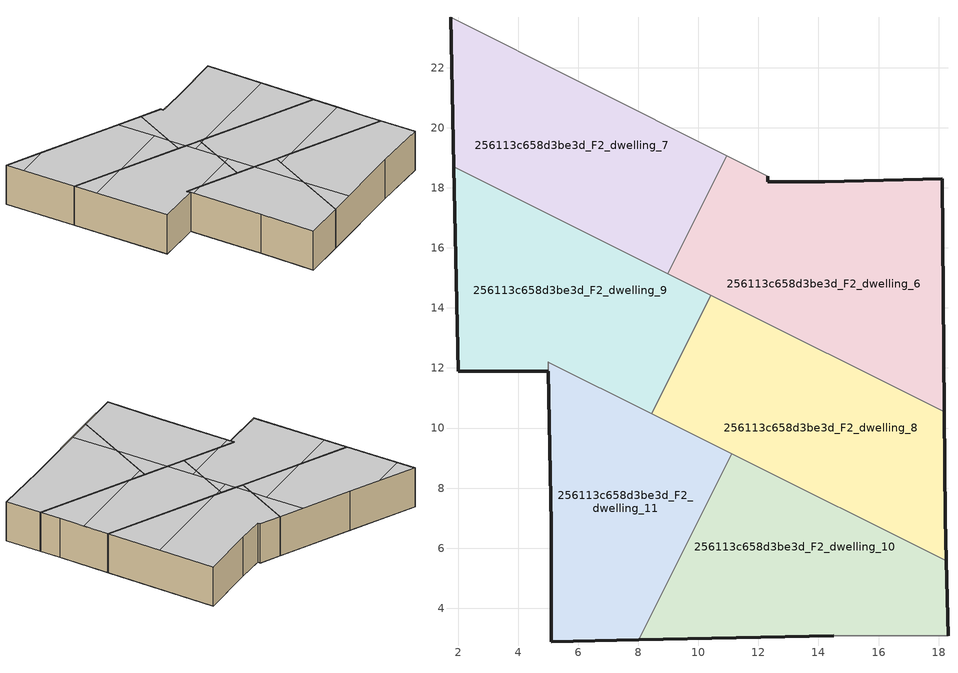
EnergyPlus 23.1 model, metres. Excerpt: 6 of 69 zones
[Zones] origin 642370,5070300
256113c658d3be3d_F2_dwelling_10
 floor to 256113c658d3be3d_F1_dwelling_10 (EU_floor_Construction): 18.31,3.09 18.25,5.58 11.11,9.15 8.01,2.95 14.51,3.09 z6
 wall outside (EU_wall_Construction): 14.51,3.09 8.01,2.95 / 18.25,5.58 18.31,3.09 z6:9
 wall to 256113c658d3be3d_F2_dwelling_11 (EU_wall_Construction): 8.01,2.95 11.11,9.15 z6:9
 wall adiabatic (EU_wall_Construction): 18.31,3.09 14.51,3.09 z6:9
 wall to 256113c658d3be3d_F2_dwelling_8 (EU_wall_Construction): 11.11,9.15 18.25,5.58 z6:9
 ceiling to 256113c658d3be3d_F3_dwelling_0 (EU_floor_Construction): 18.25,5.58 18.31,3.09 14.51,3.09 9.74,2.99 9.67,6.27 10.85,8.62 12.1,8.65 z9
 ceiling to 256113c658d3be3d_F3_dwelling_1 (EU_floor_Construction): 12.1,8.65 10.85,8.62 11.11,9.15 z9
 ceiling to 256113c658d3be3d_F3_dwelling_5 (EU_floor_Construction): 9.67,6.26 9.74,2.99 8.01,2.95 z9
256113c658d3be3d_F2_dwelling_11
 floor to 256113c658d3be3d_F1_dwelling_11 (EU_floor_Construction): 8.01,2.95 11.11,9.15 5,12.2 5.1,6.79 5.1,2.89 z6
 wall outside (EU_wall_Construction): 8.01,2.95 5.1,2.89 5.1,6.79 5,11.9 z6:9
 wall to 256113c658d3be3d_F2_dwelling_9 (EU_wall_Construction): 5,11.9 5,12.2 8.45,10.48 z6:9
 wall to 256113c658d3be3d_F2_dwelling_8 (EU_wall_Construction): 8.45,10.48 11.11,9.15 z6:9
 ceiling to 256113c658d3be3d_F3_dwelling_5 (EU_floor_Construction): 9.59,9.91 9.67,6.26 8.01,2.95 5.1,2.89 5.1,6.79 5.01,11.68 5.99,11.71 z9
 ceiling adiabatic (EU_roof_Construction): 11.11,9.15 9.67,6.26 9.59,9.91 z9
 ceiling to 256113c658d3be3d_F3_dwelling_6 (EU_floor_Construction): 5.99,11.71 5.01,11.68 5,12.2 z9
256113c658d3be3d_F2_dwelling_6
 floor to 256113c658d3be3d_F1_dwelling_6 (EU_floor_Construction): 18.18,10.54 18.12,18.3 14.21,18.2 12.31,18.2 12.31,18.39 10.95,19.07 8.98,15.14 z6
 wall outside (EU_wall_Construction): 12.31,18.39 12.31,18.2 14.21,18.2 18.12,18.3 18.18,10.54 z6:9
 wall to 256113c658d3be3d_F2_dwelling_7 (EU_wall_Construction): 8.98,15.14 10.95,19.07 z6:9
 wall to 256113c658d3be3d_F2_dwelling_8 (EU_wall_Construction): 18.18,10.54 10.42,14.42 z6:9
 wall to 256113c658d3be3d_F2_dwelling_4 (EU_wall_Construction): 10.95,19.07 12.31,18.39 z6:9
 wall to 256113c658d3be3d_F2_dwelling_9 (EU_wall_Construction): 10.42,14.42 8.98,15.14 z6:9
 ceiling to 256113c658d3be3d_F3_dwelling_2 (EU_floor_Construction): 18.12,18.3 18.15,14.38 10.82,14.22 9.48,14.89 9.46,16.09 10.95,19.07 12.31,18.39 12.31,18.2 14.21,18.2 z9
 ceiling to 256113c658d3be3d_F3_dwelling_1 (EU_floor_Construction): 18.15,14.38 18.18,10.54 10.83,14.22 z9
 ceiling to 256113c658d3be3d_F3_dwelling_6 (EU_floor_Construction): 9.46,16.09 9.48,14.89 8.98,15.14 z9
256113c658d3be3d_F2_dwelling_7
 floor to 256113c658d3be3d_F1_dwelling_7 (EU_floor_Construction): 8.98,15.14 10.95,19.07 1.75,23.67 1.86,18.7 z6
 wall outside (EU_wall_Construction): 1.86,18.7 1.75,23.67 z6:9
 wall to 256113c658d3be3d_F2_dwelling_4 (EU_wall_Construction): 6.2,21.45 10.95,19.07 z6:9
 wall to 256113c658d3be3d_F2_dwelling_9 (EU_wall_Construction): 8.98,15.14 1.86,18.7 z6:9
 wall to 256113c658d3be3d_F2_dwelling_5 (EU_wall_Construction): 1.75,23.67 6.2,21.45 z6:9
 ceiling to 256113c658d3be3d_F3_dwelling_7 (EU_floor_Construction): 9.38,19.86 9.43,17.21 5.04,17.11 1.86,18.7 1.78,22.37 4.25,22.42 z9
 ceiling to 256113c658d3be3d_F3_dwelling_6 (EU_floor_Construction): 9.43,17.21 9.46,16.09 8.98,15.14 5.04,17.11 z9
 ceiling to 256113c658d3be3d_F3_dwelling_8 (EU_floor_Construction): 4.25,22.42 1.78,22.37 1.75,23.67 z9
 ceiling to 256113c658d3be3d_F3_dwelling_2 (EU_floor_Construction): 10.95,19.07 9.46,16.09 9.38,19.86 z9
256113c658d3be3d_F2_dwelling_8
 floor to 256113c658d3be3d_F1_dwelling_8 (EU_floor_Construction): 18.25,5.58 18.21,6.99 18.18,10.54 10.42,14.42 8.45,10.48 z6
 wall outside (EU_wall_Construction): 18.18,10.54 18.21,6.99 18.25,5.58 z6:9
 wall to 256113c658d3be3d_F2_dwelling_9 (EU_wall_Construction): 8.45,10.48 10.42,14.42 z6:9
 ceiling to 256113c658d3be3d_F3_dwelling_1 (EU_floor_Construction): 18.18,10.54 18.2,8.78 12.1,8.65 9.59,9.91 9.53,12.64 10.31,14.21 10.83,14.22 z9
 ceiling to 256113c658d3be3d_F3_dwelling_0 (EU_floor_Construction): 18.2,8.78 18.21,6.99 18.25,5.58 12.1,8.65 z9
 ceiling to 256113c658d3be3d_F3_dwelling_5 (EU_floor_Construction): 9.55,11.78 9.59,9.91 8.45,10.48 9.1,11.77 z9
 ceiling to 256113c658d3be3d_F3_dwelling_6 (EU_floor_Construction): 9.53,12.64 9.55,11.78 9.1,11.77 z9
 ceiling to 256113c658d3be3d_F3_dwelling_2 (EU_floor_Construction): 10.82,14.22 10.32,14.21 10.42,14.42 z9
256113c658d3be3d_F2_dwelling_9
 floor to 256113c658d3be3d_F1_dwelling_9 (EU_floor_Construction): 8.45,10.48 10.42,14.42 1.86,18.7 2,11.9 5.01,11.9 5,12.2 z6
 wall outside (EU_wall_Construction): 5.01,11.9 2,11.9 1.86,18.7 z6:9
 ceiling to 256113c658d3be3d_F3_dwelling_6 (EU_floor_Construction): 9.48,14.89 9.53,12.64 9.1,11.77 5.99,11.71 5,12.2 5.01,11.9 2,11.9 1.89,17.04 5.04,17.11 z9
 ceiling to 256113c658d3be3d_F3_dwelling_5 (EU_floor_Construction): 9.1,11.77 8.45,10.48 5.99,11.71 z9
 ceiling to 256113c658d3be3d_F3_dwelling_2 (EU_floor_Construction): 10.42,14.42 10.31,14.21 9.5,14.19 9.48,14.89 z9
 ceiling to 256113c658d3be3d_F3_dwelling_7 (EU_floor_Construction): 5.04,17.11 1.89,17.04 1.86,18.7 z9
 ceiling to 256113c658d3be3d_F3_dwelling_1 (EU_floor_Construction): 10.31,14.21 9.53,12.64 9.5,14.19 z9
[Building]
EU S2 Campaign: North Axis=0; Terrain=City; Solar Distribution=FullExterior
[Site:Location]
Lyon-Bron: Latitude=45.75; Longitude=5; Time Zone=1; Elevation=198
[SizingPeriod:WeatherFileDays]
AnnualSizingPeriod: Begin Month=1; Begin Day of Month=1; End Month=12; End Day of Month=31; Day of Week for Start Day=Monday; Use Weather File Daylight Saving Period=No; Use Weather File Rain and Snow Indicators=No
[MATERIAL]
EU_InternalMass_Material: Roughness=MediumRough; Thickness=0.1; Conductivity=1; Density=1800; Specific Heat=900; Thermal Absorptance=0.9; Solar Absorptance=0.7; Visible Absorptance=0.7
[MATERIAL:NOMASS] Roughness=MediumRough; Thermal Absorptance=0.9; Solar Absorptance=0.7; Visible Absorptance=0.7
Name | Thermal Resistance
EU_wall_NoMass | 1.97775
EU_roof_NoMass | 1.81626
EU_floor_NoMass | 1.84812
[CONSTRUCTION]
EU_wall_Construction: EU_wall_NoMass
EU_roof_Construction: EU_roof_NoMass
EU_floor_Construction: EU_floor_NoMass
EU_InternalMass_Construction: EU_InternalMass_Material
[ZONE] Type=1; Multiplier=1; Ceiling Height=autocalculate; Floor Area=autocalculate; Part of Total Floor Area=Yes
Name | Volume
256113c658d3be3d_F2_dwelling_10 | 120.554
256113c658d3be3d_F2_dwelling_11 | 110.942
256113c658d3be3d_F2_dwelling_6 | 143.513
256113c658d3be3d_F2_dwelling_7 | 120.349
256113c658d3be3d_F2_dwelling_8 | 129.756
256113c658d3be3d_F2_dwelling_9 | 120.866
[INTERNALMASS] Construction=EU_InternalMass_Construction
Name | Zone or ZoneList | Surface Area
256113c658d3be3d_F2_dwelling_6_EU_InternalMass | 256113c658d3be3d_F2_dwelling_6 | 47.8375
256113c658d3be3d_F2_dwelling_7_EU_InternalMass | 256113c658d3be3d_F2_dwelling_7 | 40.1164
256113c658d3be3d_F2_dwelling_8_EU_InternalMass | 256113c658d3be3d_F2_dwelling_8 | 43.2516
256113c658d3be3d_F2_dwelling_9_EU_InternalMass | 256113c658d3be3d_F2_dwelling_9 | 40.2885
256113c658d3be3d_F2_dwelling_10_EU_InternalMass | 256113c658d3be3d_F2_dwelling_10 | 40.185
256113c658d3be3d_F2_dwelling_11_EU_InternalMass | 256113c658d3be3d_F2_dwelling_11 | 36.9938
[OTHEREQUIPMENT] Fuel Type=Electricity; Design Level Calculation Method=Watts/Area; Power per Zone Floor Area=1; Fraction Latent=0; Fraction Radiant=0; Fraction Lost=0; Carbon Dioxide Generation Rate=0; EndUse Subcategory=EU_Step8_InternalGains
Name | Zone or ZoneList or Space or SpaceList | Schedule
EU_Step8_InternalGain_256113c658d3be3d_F2_dwelling_6_f000 | 256113c658d3be3d_F2_dwelling_6 | EU_Step8_GainSchedule_256113c658d3be3d_F2_dwelling_6_f000
EU_Step8_InternalGain_256113c658d3be3d_F2_dwelling_7_f000 | 256113c658d3be3d_F2_dwelling_7 | EU_Step8_GainSchedule_256113c658d3be3d_F2_dwelling_7_f000
EU_Step8_InternalGain_256113c658d3be3d_F2_dwelling_8_f000 | 256113c658d3be3d_F2_dwelling_8 | EU_Step8_GainSchedule_256113c658d3be3d_F2_dwelling_8_f000
EU_Step8_InternalGain_256113c658d3be3d_F2_dwelling_9_f000 | 256113c658d3be3d_F2_dwelling_9 | EU_Step8_GainSchedule_256113c658d3be3d_F2_dwelling_9_f000
EU_Step8_InternalGain_256113c658d3be3d_F2_dwelling_10_f000 | 256113c658d3be3d_F2_dwelling_10 | EU_Step8_GainSchedule_256113c658d3be3d_F2_dwelling_10_f000
EU_Step8_InternalGain_256113c658d3be3d_F2_dwelling_11_f000 | 256113c658d3be3d_F2_dwelling_11 | EU_Step8_GainSchedule_256113c658d3be3d_F2_dwelling_11_f000
[ZONEVENTILATION:DESIGNFLOWRATE] Schedule=EU_AlwaysOn; Design Flow Rate Calculation Method=AirChanges/Hour; Air Changes per Hour=0.759424; Ventilation Type=Natural; Fan Pressure Rise=0; Fan Total Efficiency=1; Constant Term Coefficient=1; Temperature Term Coefficient=0; Velocity Term Coefficient=0; Velocity Squared Term Coefficient=0; Minimum Indoor Temperature=-100; Maximum Indoor Temperature=100; Delta Temperature=-100; Minimum Outdoor Temperature=-100; Maximum Outdoor Temperature=100; Maximum Wind Speed=40
Name | Zone or ZoneList or Space or SpaceList
EU_ConstantAir_256113c658d3be3d_F2_dwelling_6 | 256113c658d3be3d_F2_dwelling_6
EU_ConstantAir_256113c658d3be3d_F2_dwelling_7 | 256113c658d3be3d_F2_dwelling_7
EU_ConstantAir_256113c658d3be3d_F2_dwelling_8 | 256113c658d3be3d_F2_dwelling_8
EU_ConstantAir_256113c658d3be3d_F2_dwelling_9 | 256113c658d3be3d_F2_dwelling_9
EU_ConstantAir_256113c658d3be3d_F2_dwelling_10 | 256113c658d3be3d_F2_dwelling_10
EU_ConstantAir_256113c658d3be3d_F2_dwelling_11 | 256113c658d3be3d_F2_dwelling_11
[HVACTEMPLATE:ZONE:IDEALLOADSAIRSYSTEM] System Availability Schedule=EU_AlwaysOn; Maximum Heating Supply Air Temperature=50; Minimum Cooling Supply Air Temperature=13; Maximum Heating Supply Air Humidity Ratio=0.0156; Minimum Cooling Supply Air Humidity Ratio=0.0077; Heating Limit=NoLimit; Cooling Limit=NoLimit; Heating Availability Schedule=EU_AlwaysOn; Cooling Availability Schedule=EU_CoolingOff; Dehumidification Control Type=ConstantSensibleHeatRatio; Cooling Sensible Heat Ratio=0.7; Dehumidification Setpoint=60; Humidification Control Type=None; Humidification Setpoint=30; Outdoor Air Method=None; Outdoor Air Flow Rate per Person=0.00944; Outdoor Air Flow Rate per Zone Floor Area=0; Outdoor Air Flow Rate per Zone=0; Demand Controlled Ventilation Type=None; Outdoor Air Economizer Type=NoEconomizer; Heat Recovery Type=None; Sensible Heat Recovery Effectiveness=0.7; Latent Heat Recovery Effectiveness=0.65
Name | Template Thermostat
256113c658d3be3d_F2_dwelling_6 | EU_HeatOnly_256113c658d3be3d_F2_dwelling_6
256113c658d3be3d_F2_dwelling_7 | EU_HeatOnly_256113c658d3be3d_F2_dwelling_7
256113c658d3be3d_F2_dwelling_8 | EU_HeatOnly_256113c658d3be3d_F2_dwelling_8
256113c658d3be3d_F2_dwelling_9 | EU_HeatOnly_256113c658d3be3d_F2_dwelling_9
256113c658d3be3d_F2_dwelling_10 | EU_HeatOnly_256113c658d3be3d_F2_dwelling_10
256113c658d3be3d_F2_dwelling_11 | EU_HeatOnly_256113c658d3be3d_F2_dwelling_11
[SIZING:ZONE] Zone Cooling Design Supply Air Temperature Input Method=SupplyAirTemperature; Zone Cooling Design Supply Air Temperature=13; Zone Heating Design Supply Air Temperature Input Method=SupplyAirTemperature; Zone Heating Design Supply Air Temperature=50; Zone Cooling Design Supply Air Humidity Ratio=0.008; Zone Heating Design Supply Air Humidity Ratio=0.008; Cooling Design Air Flow Method=DesignDay; Cooling Design Air Flow Rate=0; Cooling Minimum Air Flow per Zone Floor Area=0.000762; Cooling Minimum Air Flow=0; Cooling Minimum Air Flow Fraction=0.2; Heating Design Air Flow Method=DesignDay; Heating Design Air Flow Rate=0; Heating Maximum Air Flow per Zone Floor Area=0.002032; Heating Maximum Air Flow=0.141576; Heating Maximum Air Flow Fraction=0.3; Account for Dedicated Outdoor Air System=No; Dedicated Outdoor Air System Control Strategy=NeutralSupplyAir; Dedicated Outdoor Air Low Setpoint Temperature for Design=autosize; Dedicated Outdoor Air High Setpoint Temperature for Design=autosize; Zone Load Sizing Method=Sensible Load Only No Latent Load; Zone Latent Cooling Design Supply Air Humidity Ratio Input Method=HumidityRatioDifference; Zone Cooling Design Supply Air Humidity Ratio Difference=0.005; Zone Latent Heating Design Supply Air Humidity Ratio Input Method=HumidityRatioDifference; Zone Humidification Design Supply Air Humidity Ratio Difference=0.005
256113c658d3be3d_F2_dwelling_6; 256113c658d3be3d_F2_dwelling_7; 256113c658d3be3d_F2_dwelling_8; 256113c658d3be3d_F2_dwelling_9; 256113c658d3be3d_F2_dwelling_10; 256113c658d3be3d_F2_dwelling_11
[SCHEDULE:CONSTANT]
Name | Hourly Value
EU_AlwaysOn | 1
EU_CoolingOff | 0
[SCHEDULE:FILE] Column Number=1; Rows to Skip at Top=0; Number of Hours of Data=8760; Column Separator=Comma; Interpolate to Timestep=No; Minutes per Item=60; Adjust Schedule for Daylight Savings=Yes
Name | File
EU_Step8_GainSchedule_256113c658d3be3d_F2_dwelling_6_f000 | ../../schedules/256113c658d3be3d/256113c658d3be3d_F2_dwelling_6_f000_gain.csv
EU_Step8_GainSchedule_256113c658d3be3d_F2_dwelling_7_f000 | ../../schedules/256113c658d3be3d/256113c658d3be3d_F2_dwelling_7_f000_gain.csv
EU_Step8_GainSchedule_256113c658d3be3d_F2_dwelling_8_f000 | ../../schedules/256113c658d3be3d/256113c658d3be3d_F2_dwelling_8_f000_gain.csv
EU_Step8_GainSchedule_256113c658d3be3d_F2_dwelling_9_f000 | ../../schedules/256113c658d3be3d/256113c658d3be3d_F2_dwelling_9_f000_gain.csv
EU_Step8_GainSchedule_256113c658d3be3d_F2_dwelling_10_f000 | ../../schedules/256113c658d3be3d/256113c658d3be3d_F2_dwelling_10_f000_gain.csv
EU_Step8_GainSchedule_256113c658d3be3d_F2_dwelling_11_f000 | ../../schedules/256113c658d3be3d/256113c658d3be3d_F2_dwelling_11_f000_gain.csv
